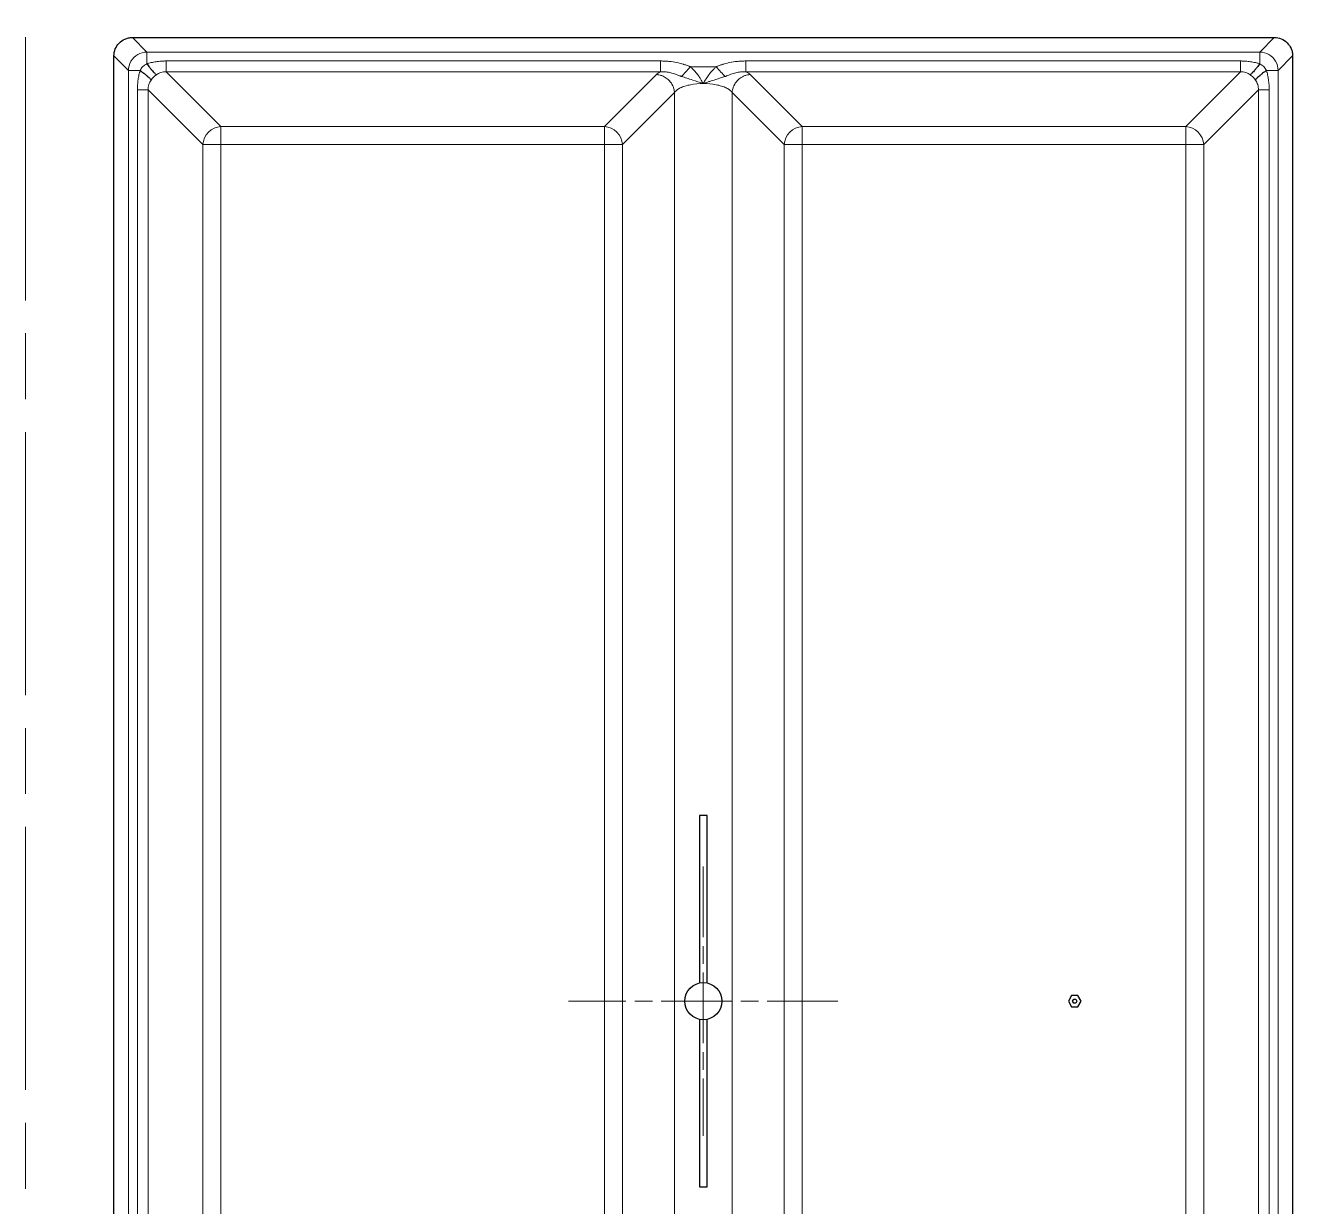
# Model space of a CAD drawing. Header units: millimetres. Extents: x 0 to 1486, y 0 to 1051.
# Drawn here: x 644.75 to 678.86, y 344.12 to 375.91 of the extents above; entities that cross this region are included whole.
import ezdxf

# ---------------------------------------------------------------- set-up
doc = ezdxf.new("R2010")
doc.units = ezdxf.units.MM
doc.header["$LTSCALE"] = 1.25
doc.linetypes.add('CHAIN', pattern=[0.3543, 0.2362, -0.0295, 0.0591, -0.0295])
for name, color, linetype, lineweight, true_color in [('Mittellinie(DIN)', 7, 'CHAIN', 15, 0x262659), ('Mittelpunktmarkierung(DIN)', 7, 'Continuous', 9, 0x262659), ('Sichtbare Kanten(DIN)', 7, 'Continuous', 25, 0x262659), ('Sichtbare tangentiale Kanten(DIN)', 7, 'Continuous', 15, 0x1a1a3e)]:
    doc.layers.add(name, color=color, linetype=linetype, lineweight=lineweight, true_color=true_color)

msp = doc.modelspace()

# ---------------------------------------------------------------- linework, layer by layer
at = {"layer": 'Mittellinie(DIN)', "ltscale": 23.990969}
msp.add_line((644.7485, 418.0922), (644.7485, 136.0435), dxfattribs=at)
at = {"layer": 'Mittelpunktmarkierung(DIN)', "linetype": 'CHAIN', "ltscale": 6.444903}
for p, q in [((662.9985, 353.2739), (662.9985, 346.0239)), ((666.6235, 349.6489), (659.3735, 349.6489))]:
    msp.add_line(p, q, dxfattribs=at)
at = {"layer": 'Sichtbare Kanten(DIN)'}
for p, q in [((647.6286, 375.5839), (678.3683, 375.5839)), ((647.1335, 324.209), (647.1335, 375.0887)), ((678.8635, 375.0887), (678.8635, 324.209)), ((662.8985, 354.6489), (662.8985, 350.1388)), ((663.0985, 354.6489), (662.8985, 354.6489)), ((663.0985, 350.1388), (663.0985, 354.6489)), ((672.9119, 349.7989), (672.8253, 349.6489)), ((673.0851, 349.7989), (672.9119, 349.7989)), ((672.9407, 349.6489), (672.9696, 349.6989)), ((672.9696, 349.6989), (673.0273, 349.6989)), ((673.0273, 349.6989), (673.0562, 349.6489)), ((673.1717, 349.6489), (673.0851, 349.7989)), ((672.8253, 349.6489), (672.9119, 349.4989)), ((672.9119, 349.4989), (673.0851, 349.4989)), ((672.9696, 349.5989), (672.9407, 349.6489)), ((673.0273, 349.5989), (672.9696, 349.5989)), ((673.0562, 349.6489), (673.0273, 349.5989)), ((673.0851, 349.4989), (673.1717, 349.6489)), ((662.8985, 349.159), (662.8985, 344.6489)), ((663.0985, 344.6489), (663.0985, 349.159)), ((662.8985, 344.6489), (663.0985, 344.6489))]:
    msp.add_line(p, q, dxfattribs=at)
msp.add_circle((662.9985, 349.6489), 0.5, dxfattribs=at)
for points, knots in [([(647.1335, 375.0887), (647.1335, 375.1527), (647.1459, 375.2171), (647.1937, 375.335), (647.2287, 375.3887), (647.3168, 375.4796), (647.3697, 375.5163), (647.4593, 375.5557), (647.4923, 375.5662), (647.5597, 375.5803), (647.5942, 375.5839), (647.6286, 375.5839)], [0, 0, 0, 0, 0.019193526, 0.019193526, 0.038166014, 0.038166014, 0.057250771, 0.057250771, 0.067667509, 0.067667509, 0.078108379, 0.078108379, 0.078108379, 0.078108379]), ([(678.3683, 375.5839), (678.4323, 375.5839), (678.4967, 375.5714), (678.6146, 375.5237), (678.6683, 375.4887), (678.7592, 375.4006), (678.7959, 375.3476), (678.8353, 375.258), (678.8458, 375.225), (678.8598, 375.1577), (678.8635, 375.1232), (678.8635, 375.0887)], [0, 0, 0, 0, 0.019193526, 0.019193526, 0.038166014, 0.038166014, 0.057250771, 0.057250771, 0.067667509, 0.067667509, 0.078108379, 0.078108379, 0.078108379, 0.078108379]), ([(647.8397, 374.6986), (647.8555, 374.687), (647.8711, 374.6753), (647.8864, 374.6637), (647.9054, 374.6492), (647.924, 374.6349), (647.9417, 374.6208), (647.9524, 374.6124), (647.9628, 374.604), (647.9728, 374.5958), (647.993, 374.5794), (648.0119, 374.5636), (648.0292, 374.5486), (648.0466, 374.5335), (648.0623, 374.5193), (648.0763, 374.5061), (648.0833, 374.4995), (648.0898, 374.4932), (648.0959, 374.4872), (648.1059, 374.4771), (648.1147, 374.4678), (648.122, 374.4594), (648.1279, 374.4527), (648.1328, 374.4465), (648.1368, 374.441)], [-1.0769104, -1.0769104, -1.0769104, -1.0769104, -0.9572537, -0.9572537, -0.9572537, -0.8077, -0.8077, -0.8077, -0.7179403, -0.7179403, -0.7179403, -0.5384552, -0.5384552, -0.5384552, -0.3589701, -0.3589701, -0.3589701, -0.2692104, -0.2692104, -0.2692104, -0.1196567, -0.1196567, -0.1196567, 0, 0, 0, 0]), ([(648.0187, 374.8777), (648.0304, 374.8618), (648.042, 374.8462), (648.0536, 374.831), (648.0681, 374.8119), (648.0825, 374.7934), (648.0965, 374.7756), (648.105, 374.7649), (648.1133, 374.7546), (648.1215, 374.7445), (648.1379, 374.7243), (648.1537, 374.7054), (648.1687, 374.6881), (648.1838, 374.6708), (648.198, 374.655), (648.2112, 374.641), (648.2178, 374.634), (648.2241, 374.6275), (648.2302, 374.6215), (648.2402, 374.6114), (648.2495, 374.6026), (648.2579, 374.5953), (648.2647, 374.5894), (648.2708, 374.5845), (648.2763, 374.5805)], [-1.0769104, -1.0769104, -1.0769104, -1.0769104, -0.9572537, -0.9572537, -0.9572537, -0.8077, -0.8077, -0.8077, -0.7179403, -0.7179403, -0.7179403, -0.5384552, -0.5384552, -0.5384552, -0.3589701, -0.3589701, -0.3589701, -0.2692104, -0.2692104, -0.2692104, -0.1196567, -0.1196567, -0.1196567, 0, 0, 0, 0]), ([(677.9782, 374.8777), (677.9666, 374.8618), (677.9549, 374.8462), (677.9433, 374.831), (677.9288, 374.8119), (677.9145, 374.7934), (677.9004, 374.7756), (677.892, 374.7649), (677.8836, 374.7546), (677.8754, 374.7445), (677.859, 374.7243), (677.8432, 374.7054), (677.8282, 374.6881), (677.8131, 374.6708), (677.7989, 374.655), (677.7857, 374.641), (677.7791, 374.634), (677.7728, 374.6275), (677.7668, 374.6215), (677.7567, 374.6114), (677.7474, 374.6026), (677.739, 374.5953), (677.7323, 374.5894), (677.7261, 374.5845), (677.7206, 374.5805)], [-1.0769104, -1.0769104, -1.0769104, -1.0769104, -0.9572537, -0.9572537, -0.9572537, -0.8077, -0.8077, -0.8077, -0.7179403, -0.7179403, -0.7179403, -0.5384552, -0.5384552, -0.5384552, -0.3589701, -0.3589701, -0.3589701, -0.2692104, -0.2692104, -0.2692104, -0.1196567, -0.1196567, -0.1196567, 0, 0, 0, 0]), ([(678.1573, 374.6986), (678.1414, 374.687), (678.1258, 374.6753), (678.1106, 374.6637), (678.0915, 374.6492), (678.073, 374.6349), (678.0552, 374.6208), (678.0445, 374.6124), (678.0342, 374.604), (678.0241, 374.5958), (678.0039, 374.5794), (677.985, 374.5636), (677.9677, 374.5486), (677.9504, 374.5335), (677.9346, 374.5193), (677.9206, 374.5061), (677.9136, 374.4995), (677.9071, 374.4932), (677.9011, 374.4872), (677.891, 374.4771), (677.8822, 374.4678), (677.8749, 374.4594), (677.869, 374.4527), (677.8641, 374.4465), (677.8601, 374.441)], [-1.0769104, -1.0769104, -1.0769104, -1.0769104, -0.9572537, -0.9572537, -0.9572537, -0.8077, -0.8077, -0.8077, -0.7179403, -0.7179403, -0.7179403, -0.5384552, -0.5384552, -0.5384552, -0.3589701, -0.3589701, -0.3589701, -0.2692104, -0.2692104, -0.2692104, -0.1196567, -0.1196567, -0.1196567, 0, 0, 0, 0])]:
    msp.add_open_spline(points, degree=3, knots=knots, dxfattribs=at)
at = {"layer": 'Sichtbare tangentiale Kanten(DIN)'}
for p, q in [((647.6286, 375.5839), (648.0187, 375.1938)), ((678.3683, 375.5839), (677.9782, 375.1938)), ((647.1335, 375.0887), (647.5236, 374.6986)), ((648.0187, 375.1938), (677.9782, 375.1938)), ((648.5416, 374.9529), (661.85, 374.9529)), ((648.5416, 374.9529), (648.5416, 374.6613)), ((661.85, 374.6613), (661.85, 374.9529)), ((664.147, 374.9529), (677.4553, 374.9529)), ((664.147, 374.9529), (664.147, 374.6613)), ((677.4553, 374.6613), (677.4553, 374.9529)), ((678.8635, 375.0887), (678.4734, 374.6986)), ((647.5236, 324.5991), (647.5236, 374.6986)), ((647.8397, 374.6986), (647.5236, 374.6986)), ((648.5416, 374.6613), (650.0126, 373.1903)), ((648.5416, 374.6613), (661.85, 374.6613)), ((660.3365, 373.1903), (661.7361, 374.588)), ((662.651, 374.7977), (663.3458, 374.7977)), ((664.147, 374.6613), (677.4553, 374.6613)), ((665.6604, 373.1903), (664.2608, 374.588)), ((677.4553, 374.6613), (675.9843, 373.1903)), ((678.4734, 374.6986), (678.4734, 324.5991)), ((647.7644, 374.1758), (647.7644, 325.122)), ((647.7644, 374.1758), (648.056, 374.1758)), ((648.056, 374.1758), (649.5271, 372.7047)), ((648.056, 374.1758), (648.056, 325.122)), ((660.8221, 372.7047), (662.2216, 374.1024)), ((662.2216, 374.1024), (662.2216, 325.1953)), ((663.7753, 374.1024), (663.7753, 325.1953)), ((665.1749, 372.7047), (663.7753, 374.1024)), ((677.9409, 374.1758), (676.4699, 372.7047)), ((677.9409, 374.1758), (677.9409, 325.122)), ((678.2325, 374.1758), (677.9409, 374.1758)), ((678.2325, 374.1758), (678.2325, 325.122)), ((650.0126, 373.1903), (660.3365, 373.1903)), ((650.0126, 372.7047), (650.0126, 373.1903)), ((660.3365, 373.1903), (660.3365, 372.7047)), ((665.6604, 372.7047), (665.6604, 373.1903)), ((665.6604, 373.1903), (675.9843, 373.1903)), ((675.9843, 373.1903), (675.9843, 372.7047)), ((650.0126, 372.7047), (649.5271, 372.7047)), ((649.5271, 326.593), (649.5271, 372.7047)), ((650.0126, 372.7047), (660.3365, 372.7047)), ((650.0126, 326.593), (650.0126, 372.7047)), ((660.3365, 372.7047), (660.3365, 326.593)), ((660.8221, 372.7047), (660.3365, 372.7047)), ((660.8221, 372.7047), (660.8221, 326.593)), ((665.1749, 372.7047), (665.1749, 326.593)), ((665.6604, 372.7047), (665.1749, 372.7047)), ((665.6604, 372.7047), (675.9843, 372.7047)), ((665.6604, 372.7047), (665.6604, 326.593)), ((675.9843, 372.7047), (675.9843, 326.593)), ((676.4699, 372.7047), (675.9843, 372.7047)), ((676.4699, 372.7047), (676.4699, 326.593))]:
    msp.add_line(p, q, dxfattribs=at)
for centre, major_axis, ratio, start_param, end_param in [((662.7928, 374.5295), (1.094, 0.0179), 0.2634519, 2.6053414, 2.8754525), ((662.6511, 374.7977), (-0.3343, -0.3717), 0.0000692, 4.7125872, 5.493443), ((663.3457, 374.7976), (-0.3344, 0.3717), 0.0000692, 3.9311733, 4.7123471), ((663.2041, 374.5295), (1.094, -0.0179), 0.2634519, 0.2661401, 0.5362513), ((650.0126, 372.7047), (0.3536, 0.3536), 0.9446321, 0.8138776, 2.327715), ((660.3365, 372.7047), (-0.3533, 0.3538), 0.9445654, 3.9561594, 5.4699263), ((665.6604, 372.7047), (-0.3533, -0.3538), 0.9445654, 3.9548516, 5.4686186), ((675.9843, 372.7047), (-0.3536, 0.3536), 0.9446321, 3.9554703, 5.4693077)]:
    msp.add_ellipse(centre, major_axis=major_axis, ratio=ratio, start_param=start_param, end_param=end_param, dxfattribs=at)
for points in [[(647.5236, 374.6986), (647.5249, 374.7843), (647.5728, 374.9554), (647.7619, 375.1445), (647.933, 375.1924), (648.0187, 375.1938)], [(678.4734, 374.6986), (678.472, 374.7843), (678.4241, 374.9554), (678.235, 375.1445), (678.0639, 375.1924), (677.9782, 375.1938)]]:
    msp.add_open_spline(points, degree=3, dxfattribs=at)
for points, knots in [([(648.0187, 375.1938), (648.0187, 375.1872), (648.0187, 375.1568), (648.0187, 375.0657), (648.0187, 374.9643), (648.0187, 374.8981), (648.0187, 374.8777)], [0, 0, 0, 0, 0.14235484, 0.28470968, 0.42706452, 0.48919907, 0.48919907, 0.48919907, 0.48919907]), ([(648.5416, 374.9529), (648.5299, 374.9528), (648.5182, 374.9528), (648.5065, 374.9526), (648.4948, 374.9524), (648.4831, 374.9521), (648.4715, 374.9516), (648.4482, 374.9508), (648.425, 374.9496), (648.4019, 374.948), (648.3559, 374.9448), (648.3105, 374.9399), (648.2664, 374.9335), (648.2221, 374.9271), (648.1791, 374.9191), (648.1377, 374.9097), (648.117, 374.905), (648.0968, 374.9), (648.0769, 374.8946), (648.067, 374.892), (648.0572, 374.8892), (648.0475, 374.8864), (648.0378, 374.8835), (648.0282, 374.8806), (648.0187, 374.8777)], [0, 0, 0, 0, 0.03321382, 0.03321382, 0.03321382, 0.06641125, 0.06641125, 0.06641125, 0.13277377, 0.13277377, 0.13277377, 0.26517816, 0.26517816, 0.26517816, 0.3981672, 0.3981672, 0.3981672, 0.46455773, 0.46455773, 0.46455773, 0.4977404, 0.4977404, 0.4977404, 0.53089995, 0.53089995, 0.53089995, 0.53089995]), ([(662.651, 374.7977), (662.644, 374.8005), (662.637, 374.8032), (662.63, 374.806), (662.623, 374.8087), (662.616, 374.8115), (662.6089, 374.8142), (662.5948, 374.8197), (662.5805, 374.8251), (662.566, 374.8304), (662.5372, 374.841), (662.5077, 374.8512), (662.4774, 374.8609), (662.4741, 374.8619), (662.4708, 374.863), (662.4674, 374.864), (662.4092, 374.8822), (662.3478, 374.8982), (662.2833, 374.9113), (662.2204, 374.9241), (662.1546, 374.9341), (662.087, 374.941), (662.0824, 374.9415), (662.0777, 374.942), (662.073, 374.9424), (662.0365, 374.9459), (661.9995, 374.9485), (661.9622, 374.9503), (661.9436, 374.9512), (661.9249, 374.9518), (661.9062, 374.9522), (661.8875, 374.9526), (661.8687, 374.9527), (661.85, 374.9529)], [0, 0, 0, 0, 0.02582867, 0.02582867, 0.02582867, 0.05159429, 0.05159429, 0.05159429, 0.10298265, 0.10298265, 0.10298265, 0.20556131, 0.20556131, 0.20556131, 0.21674073, 0.21674073, 0.21674073, 0.4126769, 0.4126769, 0.4126769, 0.60355799, 0.60355799, 0.60355799, 0.61667445, 0.61667445, 0.61667445, 0.71946381, 0.71946381, 0.71946381, 0.77085238, 0.77085238, 0.77085238, 0.82223246, 0.82223246, 0.82223246, 0.82223246]), ([(663.3458, 374.7977), (663.3528, 374.8005), (663.3597, 374.8032), (663.3667, 374.806), (663.3737, 374.8087), (663.3808, 374.8115), (663.3879, 374.8142), (663.402, 374.8197), (663.4163, 374.8251), (663.4308, 374.8304), (663.4596, 374.841), (663.4892, 374.8512), (663.5195, 374.8609), (663.5228, 374.8619), (663.5261, 374.8629), (663.5294, 374.864), (663.5876, 374.8821), (663.649, 374.8982), (663.7135, 374.9113), (663.7764, 374.9241), (663.8422, 374.9341), (663.9098, 374.941), (663.9145, 374.9415), (663.9192, 374.942), (663.9238, 374.9424), (663.9604, 374.9459), (663.9974, 374.9485), (664.0347, 374.9503), (664.0533, 374.9512), (664.072, 374.9518), (664.0907, 374.9522), (664.1095, 374.9526), (664.1282, 374.9527), (664.147, 374.9529)], [0, 0, 0, 0, 0.02583351, 0.02583351, 0.02583351, 0.05160361, 0.05160361, 0.05160361, 0.10300036, 0.10300036, 0.10300036, 0.20559562, 0.20559562, 0.20559562, 0.21673382, 0.21673382, 0.21673382, 0.41266739, 0.41266739, 0.41266739, 0.60358148, 0.60358148, 0.60358148, 0.61677746, 0.61677746, 0.61677746, 0.71958411, 0.71958411, 0.71958411, 0.77098124, 0.77098124, 0.77098124, 0.82236981, 0.82236981, 0.82236981, 0.82236981]), ([(677.4553, 374.9529), (677.4671, 374.9528), (677.4787, 374.9528), (677.4904, 374.9526), (677.5021, 374.9524), (677.5138, 374.9521), (677.5254, 374.9516), (677.5487, 374.9508), (677.572, 374.9496), (677.595, 374.948), (677.6411, 374.9448), (677.6865, 374.9399), (677.7305, 374.9335), (677.7748, 374.9271), (677.8178, 374.9191), (677.8592, 374.9097), (677.8799, 374.905), (677.9001, 374.9), (677.92, 374.8946), (677.9299, 374.892), (677.9397, 374.8892), (677.9494, 374.8864), (677.9591, 374.8835), (677.9687, 374.8806), (677.9782, 374.8777)], [0, 0, 0, 0, 0.03321382, 0.03321382, 0.03321382, 0.06641125, 0.06641125, 0.06641125, 0.13277377, 0.13277377, 0.13277377, 0.26517816, 0.26517816, 0.26517816, 0.3981672, 0.3981672, 0.3981672, 0.46455773, 0.46455773, 0.46455773, 0.4977404, 0.4977404, 0.4977404, 0.53089995, 0.53089995, 0.53089995, 0.53089995]), ([(677.9782, 374.8777), (677.9782, 374.8981), (677.9782, 374.9643), (677.9782, 375.0657), (677.9782, 375.1568), (677.9782, 375.1872), (677.9782, 375.1938)], [-0.48919907, -0.48919907, -0.48919907, -0.48919907, -0.42706452, -0.28470968, -0.14235484, 0, 0, 0, 0]), ([(647.7644, 374.1758), (647.7645, 374.1875), (647.7646, 374.1991), (647.7648, 374.2108), (647.7649, 374.2225), (647.7653, 374.2342), (647.7657, 374.2458), (647.7665, 374.2691), (647.7677, 374.2924), (647.7693, 374.3154), (647.7726, 374.3615), (647.7774, 374.4069), (647.7838, 374.4509), (647.7902, 374.4952), (647.7982, 374.5382), (647.8076, 374.5796), (647.8123, 374.6003), (647.8174, 374.6205), (647.8227, 374.6404), (647.8254, 374.6503), (647.8281, 374.6601), (647.8309, 374.6698), (647.8338, 374.6795), (647.8367, 374.6891), (647.8397, 374.6986)], [0, 0, 0, 0, 0.03321382, 0.03321382, 0.03321382, 0.06641125, 0.06641125, 0.06641125, 0.13277377, 0.13277377, 0.13277377, 0.26517816, 0.26517816, 0.26517816, 0.3981672, 0.3981672, 0.3981672, 0.46455773, 0.46455773, 0.46455773, 0.4977404, 0.4977404, 0.4977404, 0.53089997, 0.53089997, 0.53089997, 0.53089997]), ([(647.8397, 374.6986), (647.848, 374.7157), (647.8669, 374.7511), (647.9079, 374.8041), (647.9626, 374.8484), (647.9996, 374.8683), (648.0187, 374.8777)], [0, 0, 0, 0, 0.06385433, 0.1271103, 0.18750841, 0.25908506, 0.25908506, 0.25908506, 0.25908506]), ([(648.5416, 374.6613), (648.4923, 374.6638), (648.396, 374.6519), (648.3137, 374.6079), (648.2763, 374.5805)], [0, 0, 0, 0, 0.14249094, 0.285274, 0.285274, 0.285274, 0.285274]), ([(661.7361, 374.588), (661.7478, 374.5873), (661.7594, 374.5862), (661.7711, 374.5847), (661.7944, 374.5817), (661.8176, 374.577), (661.8404, 374.5707), (661.8661, 374.5636), (661.8913, 374.5545), (661.9158, 374.5434), (661.9565, 374.5249), (661.995, 374.501), (662.0299, 374.4726), (662.0439, 374.4612), (662.0573, 374.4491), (662.07, 374.4364), (662.0828, 374.4236), (662.0948, 374.4102), (662.1062, 374.3963), (662.1289, 374.3683), (662.1488, 374.3381), (662.1653, 374.3063), (662.1694, 374.2983), (662.1733, 374.2903), (662.177, 374.2821), (662.1881, 374.2577), (662.1972, 374.2324), (662.2043, 374.2068), (662.2106, 374.1839), (662.2153, 374.1608), (662.2183, 374.1374), (662.2198, 374.1258), (662.2209, 374.1141), (662.2216, 374.1024)], [-1.5137969, -1.5137969, -1.5137969, -1.5137969, -1.4417114, -1.4417114, -1.4417114, -1.2975402, -1.2975402, -1.2975402, -1.1353545, -1.1353545, -1.1353545, -0.8650268, -0.8650268, -0.8650268, -0.7568985, -0.7568985, -0.7568985, -0.6487701, -0.6487701, -0.6487701, -0.4325134, -0.4325134, -0.4325134, -0.3784425, -0.3784425, -0.3784425, -0.2162567, -0.2162567, -0.2162567, -0.0720856, -0.0720856, -0.0720856, 0, 0, 0, 0]), ([(662.4157, 374.536), (662.4084, 374.5384), (662.4012, 374.5408), (662.3941, 374.5431), (662.3871, 374.5455), (662.3801, 374.5479), (662.3734, 374.5503), (662.3598, 374.555), (662.3467, 374.5597), (662.3339, 374.5644), (662.3057, 374.5748), (662.2793, 374.5849), (662.2534, 374.5943), (662.2088, 374.6106), (662.166, 374.625), (662.1228, 374.6362), (662.0808, 374.6472), (662.0386, 374.6551), (661.996, 374.6596), (661.9702, 374.6623), (661.9443, 374.6637), (661.9184, 374.6639), (661.907, 374.664), (661.8955, 374.6638), (661.8841, 374.6634), (661.8727, 374.6629), (661.8613, 374.6621), (661.85, 374.6613)], [0, 0, 0, 0, 0.01897293, 0.01897293, 0.01897293, 0.03796717, 0.03796717, 0.03796717, 0.0760056, 0.0760056, 0.0760056, 0.16042953, 0.16042953, 0.16042953, 0.30545971, 0.30545971, 0.30545971, 0.44674817, 0.44674817, 0.44674817, 0.53248555, 0.53248555, 0.53248555, 0.57052339, 0.57052339, 0.57052339, 0.60860904, 0.60860904, 0.60860904, 0.60860904]), ([(662.9985, 374.3455), (662.9928, 374.356), (662.987, 374.3664), (662.981, 374.3767), (662.9751, 374.3871), (662.969, 374.3973), (662.9629, 374.4076), (662.9506, 374.428), (662.9381, 374.4483), (662.9253, 374.4685), (662.9076, 374.4966), (662.8894, 374.5246), (662.87, 374.5515), (662.8615, 374.5633), (662.8528, 374.575), (662.8441, 374.5865), (662.8151, 374.6246), (662.7846, 374.6614), (662.7524, 374.6967), (662.7363, 374.7144), (662.7198, 374.7316), (662.7029, 374.7485), (662.6945, 374.7569), (662.686, 374.7652), (662.6773, 374.7734), (662.6686, 374.7816), (662.6598, 374.7896), (662.651, 374.7977)], [0, 0, 0, 0, 0.03587341, 0.03587341, 0.03587341, 0.0717053, 0.0717053, 0.0717053, 0.1433193, 0.1433193, 0.1433193, 0.24303135, 0.24303135, 0.24303135, 0.28653169, 0.28653169, 0.28653169, 0.42986377, 0.42986377, 0.42986377, 0.50150274, 0.50150274, 0.50150274, 0.53727845, 0.53727845, 0.53727845, 0.57301031, 0.57301031, 0.57301031, 0.57301031]), ([(663.3458, 374.7977), (663.337, 374.7896), (663.3282, 374.7816), (663.3195, 374.7734), (663.3108, 374.7652), (663.3023, 374.7569), (663.2938, 374.7484), (663.2769, 374.7316), (663.2604, 374.7143), (663.2444, 374.6967), (663.2111, 374.6601), (663.1796, 374.622), (663.1498, 374.5825), (663.122, 374.5457), (663.0966, 374.5071), (663.0719, 374.4683), (663.059, 374.4482), (663.0464, 374.4279), (663.0341, 374.4075), (663.0279, 374.3973), (663.0218, 374.387), (663.0159, 374.3767), (663.0099, 374.3664), (663.0042, 374.356), (662.9985, 374.3455)], [0, 0, 0, 0, 0.03572786, 0.03572786, 0.03572786, 0.07149696, 0.07149696, 0.07149696, 0.14312065, 0.14312065, 0.14312065, 0.29141532, 0.29141532, 0.29141532, 0.4296401, 0.4296401, 0.4296401, 0.50120872, 0.50120872, 0.50120872, 0.53702595, 0.53702595, 0.53702595, 0.57289689, 0.57289689, 0.57289689, 0.57289689]), ([(663.5812, 374.536), (663.5885, 374.5383), (663.5957, 374.5407), (663.6028, 374.5431), (663.6099, 374.5455), (663.6168, 374.5478), (663.6236, 374.5502), (663.6372, 374.555), (663.6503, 374.5597), (663.663, 374.5644), (663.6912, 374.5747), (663.7176, 374.5848), (663.7435, 374.5943), (663.788, 374.6106), (663.8309, 374.625), (663.874, 374.6362), (663.916, 374.6472), (663.9583, 374.6551), (664.0008, 374.6596), (664.0267, 374.6623), (664.0526, 374.6637), (664.0785, 374.6639), (664.0899, 374.664), (664.1014, 374.6638), (664.1128, 374.6634), (664.1242, 374.6629), (664.1356, 374.6621), (664.147, 374.6613)], [0, 0, 0, 0, 0.01897228, 0.01897228, 0.01897228, 0.03796594, 0.03796594, 0.03796594, 0.07600353, 0.07600353, 0.07600353, 0.16039524, 0.16039524, 0.16039524, 0.30539712, 0.30539712, 0.30539712, 0.44668431, 0.44668431, 0.44668431, 0.53247752, 0.53247752, 0.53247752, 0.57051482, 0.57051482, 0.57051482, 0.60860001, 0.60860001, 0.60860001, 0.60860001]), ([(663.7753, 374.1024), (663.776, 374.1141), (663.7771, 374.1258), (663.7786, 374.1374), (663.7816, 374.1608), (663.7863, 374.1839), (663.7926, 374.2068), (663.7997, 374.2324), (663.8088, 374.2577), (663.8199, 374.2821), (663.8236, 374.2903), (663.8275, 374.2983), (663.8316, 374.3063), (663.8481, 374.3381), (663.868, 374.3683), (663.8907, 374.3963), (663.9021, 374.4102), (663.9142, 374.4236), (663.9269, 374.4364), (663.9396, 374.4491), (663.953, 374.4612), (663.967, 374.4726), (664.0019, 374.501), (664.0404, 374.5249), (664.0812, 374.5434), (664.1056, 374.5545), (664.1308, 374.5636), (664.1565, 374.5707), (664.1793, 374.577), (664.2025, 374.5817), (664.2258, 374.5847), (664.2375, 374.5862), (664.2492, 374.5873), (664.2608, 374.588)], [-1.5137969, -1.5137969, -1.5137969, -1.5137969, -1.4417114, -1.4417114, -1.4417114, -1.2975402, -1.2975402, -1.2975402, -1.1353545, -1.1353545, -1.1353545, -1.0812835, -1.0812835, -1.0812835, -0.8650268, -0.8650268, -0.8650268, -0.7568985, -0.7568985, -0.7568985, -0.6487701, -0.6487701, -0.6487701, -0.3784425, -0.3784425, -0.3784425, -0.2162567, -0.2162567, -0.2162567, -0.0720856, -0.0720856, -0.0720856, 0, 0, 0, 0]), ([(677.4553, 374.6613), (677.5046, 374.6638), (677.6009, 374.6519), (677.6832, 374.6079), (677.7206, 374.5805)], [0, 0, 0, 0, 0.14249094, 0.285274, 0.285274, 0.285274, 0.285274]), ([(678.1573, 374.6986), (678.1489, 374.7157), (678.13, 374.7511), (678.089, 374.8041), (678.0344, 374.8484), (677.9973, 374.8683), (677.9782, 374.8777)], [0, 0, 0, 0, 0.06385433, 0.1271103, 0.18750841, 0.25908506, 0.25908506, 0.25908506, 0.25908506]), ([(678.4734, 374.6986), (678.4708, 374.6986), (678.467, 374.6986), (678.4621, 374.6986), (678.4552, 374.6986), (678.4461, 374.6986), (678.4348, 374.6986), (678.4298, 374.6986), (678.4243, 374.6986), (678.4184, 374.6986), (678.4016, 374.6986), (678.3816, 374.6986), (678.3588, 374.6986), (678.3428, 374.6986), (678.3253, 374.6986), (678.3068, 374.6986), (678.2899, 374.6986), (678.272, 374.6986), (678.2533, 374.6986), (678.2392, 374.6986), (678.2247, 374.6986), (678.2099, 374.6986), (678.1927, 374.6986), (678.1751, 374.6986), (678.1573, 374.6986)], [0, 0, 0, 0, 0.1366456, 0.1366456, 0.1366456, 0.3250932, 0.3250932, 0.3250932, 0.4099368, 0.4099368, 0.4099368, 0.6502295, 0.6502295, 0.6502295, 0.8198736, 0.8198736, 0.8198736, 0.9753762, 0.9753762, 0.9753762, 1.0931648, 1.0931648, 1.0931648, 1.2298104, 1.2298104, 1.2298104, 1.2298104]), ([(678.2325, 374.1758), (678.2324, 374.1875), (678.2324, 374.1991), (678.2322, 374.2108), (678.232, 374.2225), (678.2317, 374.2342), (678.2312, 374.2458), (678.2304, 374.2691), (678.2292, 374.2924), (678.2276, 374.3154), (678.2244, 374.3615), (678.2195, 374.4069), (678.2131, 374.4509), (678.2067, 374.4952), (678.1987, 374.5382), (678.1893, 374.5796), (678.1846, 374.6003), (678.1796, 374.6205), (678.1742, 374.6404), (678.1716, 374.6503), (678.1688, 374.6601), (678.166, 374.6698), (678.1631, 374.6795), (678.1602, 374.6891), (678.1573, 374.6986)], [0, 0, 0, 0, 0.03321382, 0.03321382, 0.03321382, 0.06641125, 0.06641125, 0.06641125, 0.13277377, 0.13277377, 0.13277377, 0.26517816, 0.26517816, 0.26517816, 0.3981672, 0.3981672, 0.3981672, 0.46455773, 0.46455773, 0.46455773, 0.4977404, 0.4977404, 0.4977404, 0.53089997, 0.53089997, 0.53089997, 0.53089997]), ([(648.056, 374.1758), (648.0535, 374.225), (648.0655, 374.3213), (648.1094, 374.4036), (648.1368, 374.441)], [0, 0, 0, 0, 0.14249094, 0.285274, 0.285274, 0.285274, 0.285274]), ([(648.1368, 374.441), (648.1559, 374.4669), (648.1986, 374.5178), (648.2494, 374.5607), (648.2763, 374.5805)], [0, 0, 0, 0, 0.09759049, 0.19891575, 0.19891575, 0.19891575, 0.19891575]), ([(662.2216, 374.1024), (662.2428, 374.1368), (662.2785, 374.1697), (662.3265, 374.1994), (662.3425, 374.2093), (662.3598, 374.2189), (662.3785, 374.228), (662.4158, 374.2463), (662.4583, 374.2629), (662.5049, 374.2775), (662.5515, 374.292), (662.6023, 374.3045), (662.6557, 374.3146), (662.7625, 374.3348), (662.8803, 374.3455), (662.9985, 374.3455)], [-3.6908115, -3.6908115, -3.6908115, -3.6908115, -3.4165011, -3.4165011, -3.4165011, -3.3249583, -3.3249583, -3.3249583, -3.1418909, -3.1418909, -3.1418909, -2.9591052, -2.9591052, -2.9591052, -2.5932521, -2.5932521, -2.5932521, -2.5932521]), ([(662.9985, 374.3455), (662.8964, 374.3812), (662.7328, 374.4323), (662.5494, 374.4919), (662.4587, 374.5221), (662.4157, 374.536)], [0, 0, 0, 0, 0.26896939, 0.45156772, 0.63416606, 0.63416606, 0.63416606, 0.63416606]), ([(663.5812, 374.536), (663.5719, 374.5329), (663.5624, 374.5299), (663.5529, 374.5268), (663.5433, 374.5237), (663.5336, 374.5205), (663.5238, 374.5173), (663.5042, 374.5108), (663.484, 374.5042), (663.4631, 374.4973), (663.42, 374.4831), (663.3738, 374.4679), (663.3234, 374.4518), (663.2764, 374.4367), (663.2257, 374.4208), (663.1723, 374.4036), (663.1446, 374.3947), (663.1162, 374.3854), (663.0871, 374.3757), (663.0727, 374.3709), (663.058, 374.366), (663.0432, 374.3609), (663.0284, 374.3559), (663.0134, 374.3507), (662.9985, 374.3455)], [0, 0, 0, 0, 0.0397614, 0.0397614, 0.0397614, 0.07945706, 0.07945706, 0.07945706, 0.15871475, 0.15871475, 0.15871475, 0.32258972, 0.32258972, 0.32258972, 0.47589741, 0.47589741, 0.47589741, 0.55516807, 0.55516807, 0.55516807, 0.59470835, 0.59470835, 0.59470835, 0.63418302, 0.63418302, 0.63418302, 0.63418302]), ([(662.9985, 374.3455), (663.1166, 374.3455), (663.2344, 374.3348), (663.3412, 374.3146), (663.3946, 374.3045), (663.4454, 374.292), (663.492, 374.2775), (663.5387, 374.2629), (663.5811, 374.2463), (663.6184, 374.228), (663.6371, 374.2189), (663.6544, 374.2093), (663.6704, 374.1994), (663.7184, 374.1697), (663.7541, 374.1368), (663.7753, 374.1024)], [-2.5932521, -2.5932521, -2.5932521, -2.5932521, -2.2273989, -2.2273989, -2.2273989, -2.0446132, -2.0446132, -2.0446132, -1.8615458, -1.8615458, -1.8615458, -1.770003, -1.770003, -1.770003, -1.4956926, -1.4956926, -1.4956926, -1.4956926]), ([(677.8601, 374.441), (677.841, 374.4669), (677.7983, 374.5178), (677.7475, 374.5607), (677.7206, 374.5805)], [0, 0, 0, 0, 0.09759049, 0.19891575, 0.19891575, 0.19891575, 0.19891575]), ([(677.9409, 374.1758), (677.9434, 374.225), (677.9315, 374.3213), (677.8875, 374.4036), (677.8601, 374.441)], [0, 0, 0, 0, 0.14249094, 0.285274, 0.285274, 0.285274, 0.285274])]:
    msp.add_open_spline(points, degree=3, knots=knots, dxfattribs=at)

doc.saveas('drawing.dxf')
